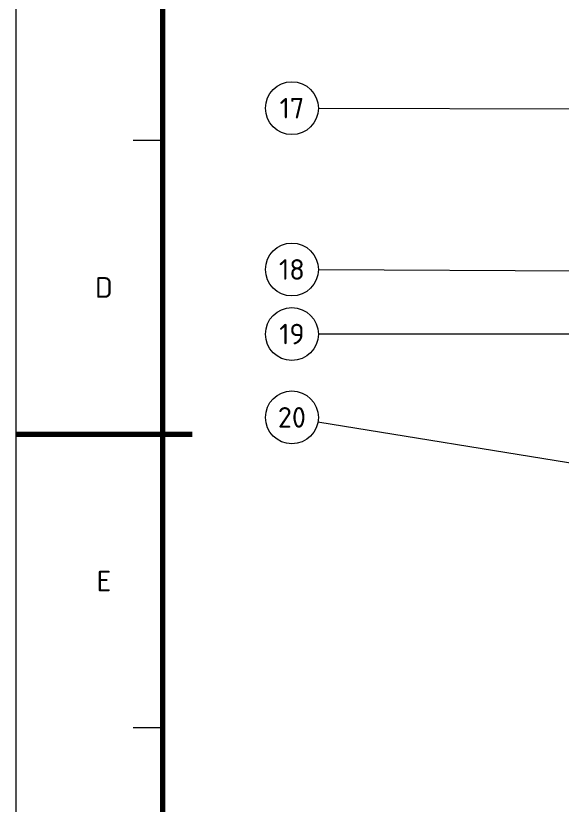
# Model space of a CAD drawing. Header units: millimetres. Extents: x 0 to 594, y 0 to 420.
# Drawn here: x 0 to 93, y 146.8 to 281.3 of the extents above; entities that cross this region are included whole.
import ezdxf
from ezdxf.enums import TextEntityAlignment as Align

# ---------------------------------------------------------------- set-up
doc = ezdxf.new("R2010")
doc.units = ezdxf.units.MM
for name, color, linetype, lineweight in [('06-TEXTO', 7, 'CONTINUOUS', 25), ('07-RECUADRO', 7, 'CONTINUOUS', 70), ('08-FINA', 5, 'CONTINUOUS', 18)]:
    doc.layers.add(name, color=color, linetype=linetype, lineweight=lineweight)
doc.styles.add('ISO3098', font='isocpeur.ttf')

msp = doc.modelspace()

# ---------------------------------------------------------------- linework, layer by layer
at = {"layer": '07-RECUADRO'}
msp.add_line((0, 210), (30, 210), dxfattribs=at)
msp.add_lwpolyline([(25, 10), (584, 10), (584, 410), (25, 410)], close=True, dxfattribs=at)
at = {"layer": '08-FINA'}
for p, q in [((51.5, 265.52), (179.45, 265.14)), ((25, 260), (20, 260)), ((51.5, 238.04), (166.51, 237.42)), ((51.5, 227.07), (166.61, 227.12)), ((51.44, 212.14), (174.45, 192.12)), ((25, 160), (20, 160))]:
    msp.add_line(p, q, dxfattribs=at)
msp.add_lwpolyline([(0, 0), (594, 0), (594, 420), (0, 420)], close=True, dxfattribs=at)
for centre in [(47, 265.53), (47, 238.06), (47, 227.06), (47, 212.87)]:
    msp.add_circle(centre, 4.5, dxfattribs=at)

# ---------------------------------------------------------------- texts
at = {"layer": '06-TEXTO', "style": 'ISO3098'}
for s, p in [('17', (47, 265.53)), ('18', (47, 238.06)), ('D', (15, 235)), ('19', (47, 227.06)), ('20', (47, 212.87)), ('E', (15, 185))]:
    msp.add_text(s, height=3.5, dxfattribs=at).set_placement(p, align=Align.MIDDLE_CENTER)

doc.saveas('drawing.dxf')
